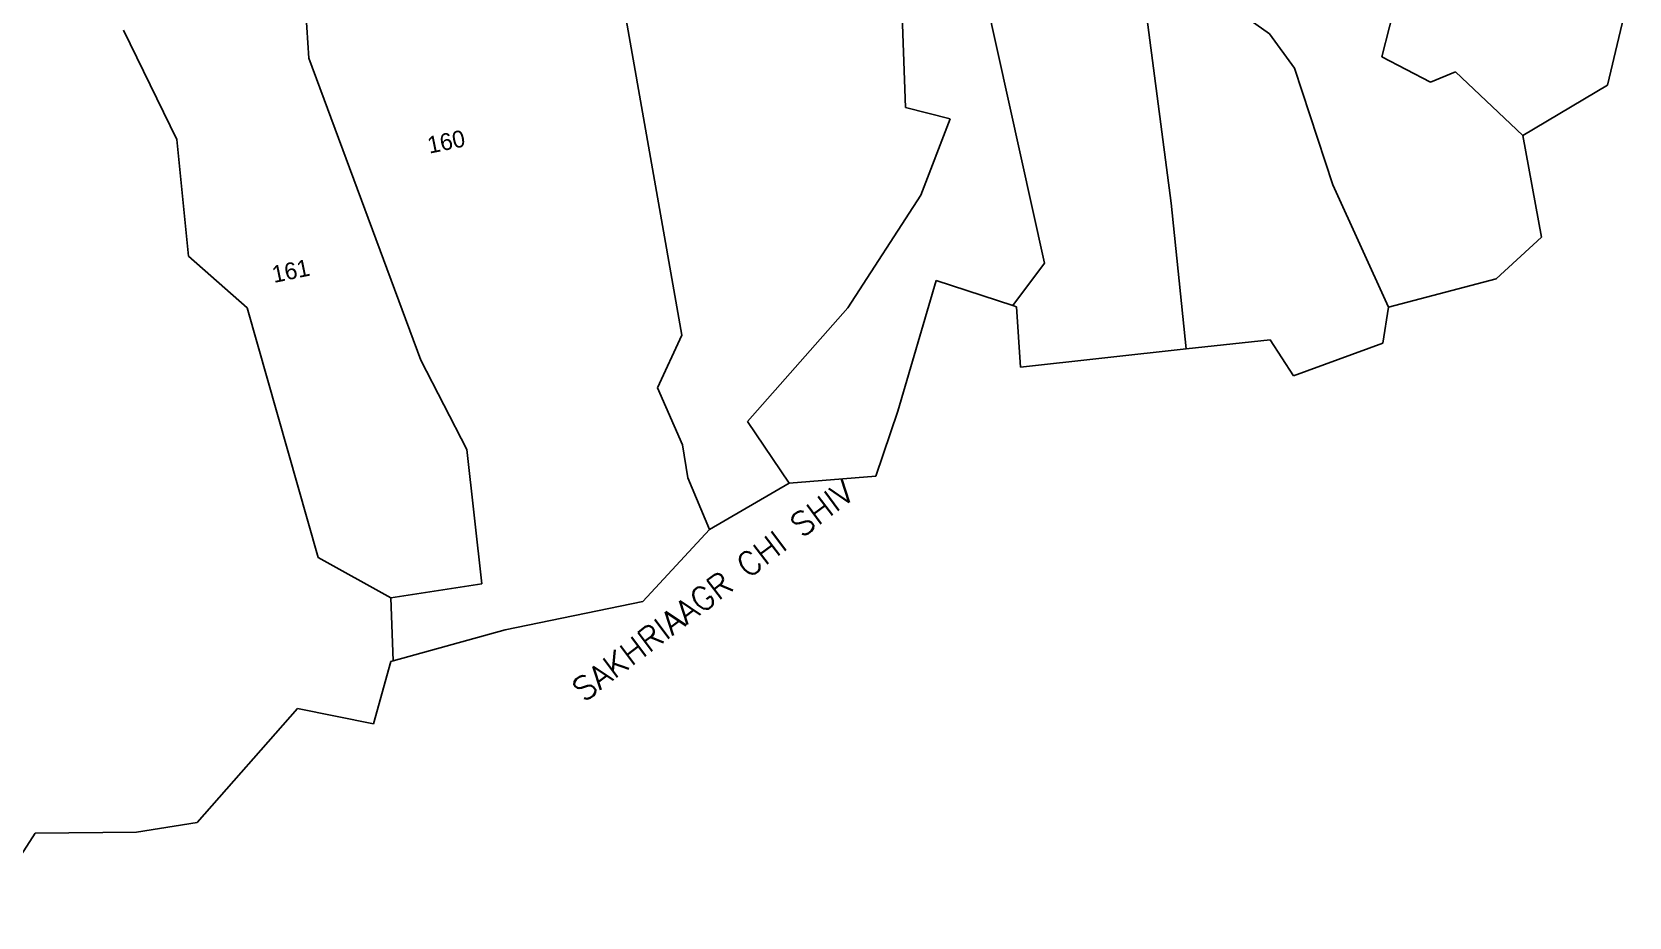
# Model space of a CAD drawing. Header units: metres. Extents: x 308938 to 313654, y 1921426 to 1925517.
# Drawn here: x 309993 to 310678, y 1921588 to 1921968 of the extents above; entities that cross this region are included whole.
import ezdxf

# ---------------------------------------------------------------- set-up
doc = ezdxf.new("R2010")
doc.units = ezdxf.units.M
doc.header["$MEASUREMENT"] = 0
for name, color, linetype in [('POLY_PARCEL', 6, 'Continuous'), ('TEXT_MAPOUT', 7, 'Continuous'), ('TEXT_PARCEL', 7, 'Continuous'), ('V_BOUND_LINE', 7, 'Continuous')]:
    doc.layers.add(name, color=color, linetype=linetype)
doc.styles.get("Standard").update_dxf_attribs({"font": 'simplex.shx'})
doc.styles.add('TEXT_MAP', font='')
doc.styles.get('TEXT_MAP').set_extended_font_data('Kruti Dev 050')

msp = doc.modelspace()

# ---------------------------------------------------------------- linework, layer by layer
at = {"layer": 'POLY_PARCEL'}
for p, q in [((310389.74, 1922038.67), (310427.22, 1921868.59)), ((310111.5, 1921956.59), (310106.62, 1922037.01)), ((310367.61, 1921935.41), (310365.17, 1922002.1)), ((310572.05, 1921957.21), (310581.15, 1921993.51)), ((310245.81, 1921984.22), (310271.69, 1921837.73)), ((310469.73, 1921984.92), (310481.56, 1921894.44)), ((310032.03, 1921968.67), (310054.96, 1921921.73)), ((310513.09, 1921974.74), (310523.78, 1921967.14)), ((310523.78, 1921967.14), (310534.59, 1921952.36)), ((310159.61, 1921826.97), (310111.5, 1921956.59)), ((310592.86, 1921946.41), (310572.05, 1921957.21)), ((310534.59, 1921952.36), (310550.96, 1921902.21)), ((310603.65, 1921950.76), (310592.86, 1921946.41)), ((310632.45, 1921923.47), (310603.65, 1921950.76)), ((310386.8, 1921930.55), (310367.61, 1921935.41)), ((310374.13, 1921897.85), (310386.8, 1921930.55)), ((310054.96, 1921921.73), (310059.88, 1921871.66)), ((310550.96, 1921902.21), (310574.8, 1921849.74)), ((310342.85, 1921849.53), (310374.13, 1921897.85)), ((310481.56, 1921894.44), (310488.06, 1921831.82)), ((310059.88, 1921871.66), (310085.15, 1921849.45)), ((310427.22, 1921868.59), (310413.63, 1921850.46)), ((310085.15, 1921849.45), (310115.57, 1921742.38)), ((310299.85, 1921800.74), (310342.85, 1921849.53)), ((310271.69, 1921837.73), (310261.25, 1921815.17)), ((310179.32, 1921788.68), (310159.61, 1921826.97)), ((310261.25, 1921815.17), (310271.84, 1921790.68)), ((310317.62, 1921774.2), (310299.85, 1921800.74)), ((310271.84, 1921790.68), (310274.24, 1921776.57)), ((310185.82, 1921731.07), (310179.32, 1921788.68)), ((310274.24, 1921776.57), (310283.54, 1921754.27)), ((310115.57, 1921742.38), (310146.75, 1921725.02)), ((310146.75, 1921725.02), (310185.82, 1921731.07)), ((310146.75, 1921725.02), (310147.72, 1921697.99))]:
    msp.add_line(p, q, dxfattribs=at)
at = {"layer": 'V_BOUND_LINE'}
for p, q in [((310668.89, 1921945.06), (310678.1, 1921983.84)), ((310632.45, 1921923.47), (310668.89, 1921945.06)), ((310640.49, 1921879.85), (310632.45, 1921923.47)), ((310621.11, 1921861.9), (310640.49, 1921879.85)), ((310364.3, 1921805.13), (310380.76, 1921861.17)), ((310380.76, 1921861.17), (310413.63, 1921850.46)), ((310574.8, 1921849.74), (310621.11, 1921861.9)), ((310413.63, 1921850.46), (310415.19, 1921849.95)), ((310415.19, 1921849.95), (310416.89, 1921824.02)), ((310572.47, 1921834.34), (310574.8, 1921849.74)), ((310416.89, 1921824.02), (310488.06, 1921831.82)), ((310488.06, 1921831.82), (310524.11, 1921835.78)), ((310524.11, 1921835.78), (310534.05, 1921820.36)), ((310534.05, 1921820.36), (310572.47, 1921834.34)), ((310354.83, 1921777.18), (310364.3, 1921805.13)), ((310317.62, 1921774.2), (310354.83, 1921777.18)), ((310283.54, 1921754.27), (310317.62, 1921774.2)), ((310254.92, 1921723.37), (310283.54, 1921754.27)), ((310195.82, 1921711.25), (310254.92, 1921723.37)), ((310147.72, 1921697.99), (310195.82, 1921711.25)), ((310139.35, 1921670.85), (310146.79, 1921697.74)), ((310146.79, 1921697.74), (310147.72, 1921697.99)), ((310063.58, 1921628.56), (310106.74, 1921677.44)), ((310106.74, 1921677.44), (310139.35, 1921670.85)), ((310037.65, 1921624.45), (310063.58, 1921628.56)), ((309970.88, 1921587.97), (309994.06, 1921623.95)), ((309994.06, 1921623.95), (310037.65, 1921624.45))]:
    msp.add_line(p, q, dxfattribs=at)

# ---------------------------------------------------------------- texts
at = {"layer": 'TEXT_MAPOUT', "ltscale": 10}
msp.add_text('SAKHRIAAGR CHI SHIV', height=10.0906, rotation=37.03656, dxfattribs=at).set_placement((310229.58, 1921679.97))
at = {"layer": 'TEXT_PARCEL', "style": 'TEXT_MAP'}
for s, p in [('160', (310163.28, 1921915.62)), ('161', (310096.59, 1921860.14))]:
    msp.add_text(s, height=7.265, rotation=11.60008, dxfattribs=at).set_placement(p)

doc.saveas('drawing.dxf')
